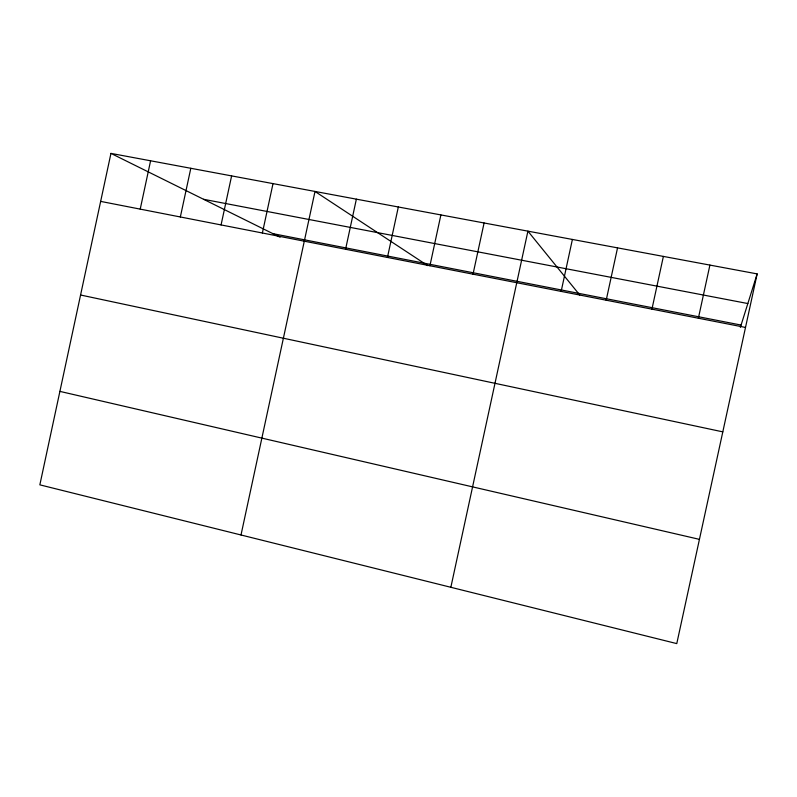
<?xml version="1.0" encoding="UTF-8"?>
<svg xmlns="http://www.w3.org/2000/svg" width="797" height="797" viewBox="0 0 797 797"><rect width="100%" height="100%" fill="white"/><g stroke="black" fill="none" stroke-linecap="round" stroke-linejoin="round"><path stroke-width="1.2" d="M110.952 153.393L39.85 484.845L676.773 643.607L757.15 273.899L110.952 153.393L280.076 237.207M140.222 209.123L150.593 160.785M180.351 216.963L190.812 168.287M221.068 224.923L231.618 175.898M262.382 233.003L273.012 183.619M241.003 534.986L315.004 191.449L427.68 265.61M345.569 249.262L356.369 199.16M387.442 257.441L398.331 206.981M429.922 265.75L440.89 214.921M473.019 274.168L484.088 222.981M450.853 587.289L527.913 231.15L579.708 294.98M561.148 291.403L572.395 239.449M606.198 300.21L617.545 247.867M651.936 309.146L663.383 256.415M698.371 318.222L709.908 265.092M740.363 327.358L757.15 273.899M203.574 199.3L747.835 303.547M272.893 233.651L741.08 325.056M100.651 201.392L745.514 327.437M80.577 295.01L722.809 431.864M59.895 391.387L699.437 539.36"/></g></svg>
